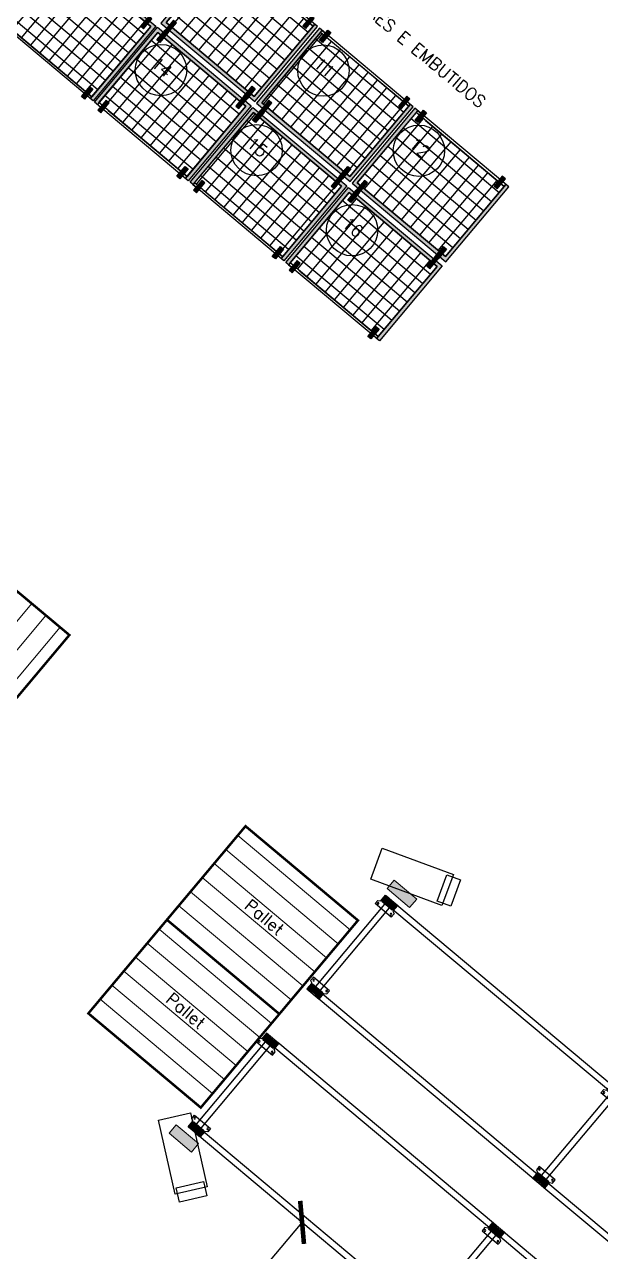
# Model space of a CAD drawing. Header units: metres. Extents: x 822482 to 822767, y 9662202 to 9662512.
# Drawn here: x 822664.41 to 822669.12, y 9662413 to 9662423.04 of the extents above; entities that cross this region are included whole.
import ezdxf

# ---------------------------------------------------------------- set-up
doc = ezdxf.new("R2010")
doc.units = ezdxf.units.M
for name, color, linetype, lineweight in [('#ARQ_MOB', 250, 'Continuous', 0), ('20006_ARQ_1400_3PV$0$ELETRICA', 130, 'Continuous', 0), ('ARQ_NE_PORTAPALLETS', 251, 'Continuous', 0)]:
    doc.layers.add(name, color=color, linetype=linetype, lineweight=lineweight)
for name, color, linetype in [('#ARQ_TEXTO', 8, 'Continuous'), ('ARQ_NE_EQUIPAMENTOS', 7, 'Continuous'), ('wbc_gond_planta', 7, 'Continuous')]:
    doc.layers.add(name, color=color, linetype=linetype)
doc.layers.add('ARQ_NE_COTAS', color=7, linetype='Continuous', true_color=0x000000)
doc.styles.add('Arial', font='arial.ttf', dxfattribs={"height": 0.6})
doc.styles.add('ROMANS', font='romans', dxfattribs={"height": 0.2})
doc.dimstyles.new('1-300', dxfattribs={"dimtxt": 0.6, "dimasz": 0.25, "dimexe": 0.25, "dimexo": 0.25, "dimgap": 0.25, "dimtad": 1, "dimzin": 4, "dimdsep": 46, "dimtxsty": 'Arial', "dimblk": 'ARCHTICK', "dimcen": 0.25, "dimclrd": 256, "dimclre": 256, "dimclrt": 256, "dimadec": 0, "dimazin": 0, "dimtfac": 0.0666666666666667, "dimtix": 1, "dimtofl": 0, "dimtmove": 0, "dimatfit": 3, "dimldrblk": 'ARCHTICK', "dimfxl": 0.25, "dimtvp": 1, "dimtolj": 1, "dimtzin": 0, "dimarcsym": 0})

# ---------------------------------------------------------------- blocks, each defined once
blk = doc.blocks.new('100100T11R230100')
at = {"layer": 'wbc_gond_planta'}
for points in [[(3, -1), (3, 0), (0, 0), (0, -6), (11, -6), (11, 0), (8, 0), (8, -1)], [(244, -1), (244, 0), (241, 0), (241, -6), (252, -6), (252, 0), (249, 0), (249, -1)], [(8, -99), (8, -100), (11, -100), (11, -94), (0, -94), (0, -100), (3, -100), (3, -99)], [(249, -99), (249, -100), (252, -100), (252, -94), (241, -94), (241, -100), (244, -100), (244, -99)]]:
    blk.add_hatch(color=8, dxfattribs=at).paths.add_polyline_path(points)
at = {"layer": 'wbc_gond_planta', "color": 8, "linetype": 'Continuous'}
for p, q in [((-0.9759548485362757, 0), (11.97604515146395, 0)), ((-0.9759548485362757, -6.0145163657171), (-0.9759548485362757, 0)), ((11.97604515146395, 0), (11.97604515146395, -6.014526026236581)), ((240.0240451514637, 0), (252.9760451514639, 0)), ((240.0240451514637, -6.0145163657171), (240.0240451514637, 0)), ((252.9760451514639, 0), (252.9760451514639, -6.014526026236581)), ((-3.09997742426367, -7.185541744968759), (-0.9759548485362757, -6.0145163657171)), ((-3.09997742426367, -10.69999999999982), (-3.09997742426367, -7.185541744968759)), ((11.97604515146395, -6.014526026237036), (14.10002257573615, -7.185542341804648)), ((14.10002257573615, -7.185542341804648), (14.10002257573615, -10.69999999999982)), ((237.9000225757363, -7.185541744968759), (240.0240451514637, -6.0145163657171)), ((237.9000225757363, -10.69999999999982), (237.9000225757363, -7.185541744968759)), ((252.9760451514639, -6.014526026237036), (255.1000225757361, -7.185542341804648)), ((255.1000225757361, -7.185542341804648), (255.1000225757361, -10.69999999999982)), ((14.10002257573615, -10.69999999999982), (-3.09997742426367, -10.69999999999982)), ((255.1000225757361, -10.69999999999982), (237.9000225757363, -10.69999999999982)), ((14.10002257573615, -89.30000000000018), (-3.09997742426367, -89.30000000000018)), ((-3.09997742426367, -89.30000000000018), (-3.09997742426367, -92.81445825503124)), ((14.10002257573615, -92.81445765819535), (14.10002257573615, -89.30000000000018)), ((255.1000225757361, -89.30000000000018), (237.9000225757363, -89.30000000000018)), ((237.9000225757363, -89.30000000000018), (237.9000225757363, -92.81445825503124)), ((255.1000225757361, -92.81445765819535), (255.1000225757361, -89.30000000000018)), ((-3.09997742426367, -92.81445825503124), (-0.9759548485362757, -93.9854836342829)), ((-0.9759548485362757, -93.9854836342829), (-0.9759548485362757, -100)), ((-0.9759548485362757, -100), (11.97604515146395, -100)), ((11.97604515146395, -93.98547397376296), (14.10002257573615, -92.81445765819535)), ((11.97604515146395, -100), (11.97604515146395, -93.98547397376342)), ((237.9000225757363, -92.81445825503124), (240.0240451514637, -93.9854836342829)), ((240.0240451514637, -93.9854836342829), (240.0240451514637, -100)), ((240.0240451514637, -100), (252.9760451514639, -100)), ((252.9760451514639, -93.98547397376296), (255.1000225757361, -92.81445765819535)), ((252.9760451514639, -100), (252.9760451514639, -93.98547397376342))]:
    blk.add_line(p, q, dxfattribs=at)
at = {"layer": 'wbc_gond_planta', "color": 8}
for p, q in [((3, 0), (0, 0)), ((0, 0), (0, -6)), ((3, -1), (3, 0)), ((8, 0), (8, -1)), ((8, 0), (11, 0)), ((11, 0), (241, 0)), ((11, 0), (11, -6)), ((244, 0), (241, 0)), ((241, 0), (241, -6)), ((244, -1), (244, 0)), ((249, 0), (249, -1)), ((249, 0), (252, 0)), ((252, 0), (252, -6)), ((11, -6), (0, -6)), ((8, -1), (3, -1)), ((3, -94), (3, -6)), ((8, -94), (8, -6)), ((11, -5), (241, -5)), ((252, -6), (241, -6)), ((249, -1), (244, -1)), ((244, -94), (244, -6)), ((249, -94), (249, -6)), ((0, -100), (0, -94)), ((11, -94), (0, -94)), ((3, -100), (0, -100)), ((8, -99), (3, -99)), ((3, -99), (3, -100)), ((8, -100), (8, -99)), ((8, -100), (11, -100)), ((11, -100), (11, -94)), ((11, -95), (241, -95)), ((11, -100), (241, -100)), ((241, -100), (241, -94)), ((252, -94), (241, -94)), ((244, -100), (241, -100)), ((249, -99), (244, -99)), ((244, -99), (244, -100)), ((249, -100), (249, -99)), ((249, -100), (252, -100)), ((252, -100), (252, -94))]:
    blk.add_line(p, q, dxfattribs=at)
for points in [[(3, -1), (3, 0), (0, 0), (0, -6), (11, -6), (11, 0), (8, 0), (8, -1)], [(244, -1), (244, 0), (241, 0), (241, -6), (252, -6), (252, 0), (249, 0), (249, -1)], [(8, -99), (8, -100), (11, -100), (11, -94), (0, -94), (0, -100), (3, -100), (3, -99)], [(249, -99), (249, -100), (252, -100), (252, -94), (241, -94), (241, -100), (244, -100), (244, -99)]]:
    blk.add_lwpolyline(points, close=True, dxfattribs=at)
for centre in [(-1.399977424263852, -9), (12.40002257573633, -9), (239.6000225757361, -9), (253.4000225757363, -9), (-1.399977424263852, -91), (12.40002257573633, -91), (239.6000225757361, -91), (253.4000225757363, -91)]:
    blk.add_circle(centre, 0.7000000000000001, dxfattribs=at)
blk = doc.blocks.new('protetor')
blk.add_hatch(color=8).paths.add_polyline_path([(-3.5, -5), (-3.5, -14), (20.5, -14), (20.5, -5)])
at = {"color": 8}
blk.add_lwpolyline([(-3.5, -5), (-3.5, -14), (20.5, -14), (20.5, -5)], close=True, dxfattribs=at)
blk = doc.blocks.new('Pallet')
at = {"layer": '20006_ARQ_1400_3PV$0$ELETRICA', "true_color": 0xe3e3e3}
h = blk.add_hatch(dxfattribs=at)
h.set_pattern_fill('ANGLE', color=254, scale=100, angle=270)
h.set_pattern_definition([(270, (-6260213.5565766, 2250736.615733074), (698.5, -1.3e-13), [508, -190.5]), (0, (-6260213.5565766, 2250736.615733074), (1.7e-13, 698.5), [508, -190.5])])
h.paths.add_polyline_path([(38752.00000000704, -4411.686839036225), (38752.00000000704, -4291.678140122055), (38632.00000000733, -4291.678140122055), (38632.0000000066, -4411.686839036225)])
at = {"layer": '#ARQ_MOB', "transparency": 33554687, "const_width": 2}
blk.add_lwpolyline([(38575.32516398458, -4328.342116569729), (38455.32516398234, -4328.342116569729), (38455.32516398234, -4428.342116570631), (38575.32516398458, -4428.342116570631)], close=True, dxfattribs=at)
for points in [[(38575.32516398205, -4328.342116569729), (38455.32516398234, -4328.342116569729), (38455.32516398234, -4328.342116569729), (38575.32516398205, -4328.342116569729), (38575.32516398205, -4330.833417654497)], [(38575.32516398205, -4338.33341765457), (38455.32516398234, -4338.33341765457), (38455.32516398234, -4353.333417654715), (38575.32516398205, -4353.333417654715), (38575.32516398205, -4338.33341765457)], [(38575.32516398205, -4353.333417654715), (38455.32516398234, -4353.333417654715), (38455.32516398234, -4368.333417654861), (38575.32516398205, -4368.333417654861), (38575.32516398205, -4353.333417654715)], [(38575.32516398205, -4368.333417654861), (38455.32516398234, -4368.333417654861), (38455.32516398234, -4383.333417655004), (38575.32516398205, -4383.333417655004), (38575.32516398205, -4368.333417654861)], [(38575.32516398205, -4383.32471873927), (38455.32516398234, -4383.32471873927), (38455.32516398234, -4398.324718739414), (38575.32516398205, -4398.324718739414), (38575.32516398205, -4383.32471873927)], [(38575.32516398205, -4398.316019823679), (38455.32516398234, -4398.316019823679), (38455.32516398234, -4413.316019823823), (38575.32516398205, -4413.316019823823), (38575.32516398205, -4398.316019823679)], [(38575.32516398205, -4413.307320908089), (38455.32516398234, -4413.307320908089), (38455.32516398234, -4428.307320908233), (38575.32516398205, -4428.307320908233), (38575.32516398205, -4413.307320908089)]]:
    blk.add_lwpolyline(points)
at = {"layer": '#ARQ_TEXTO', "insert": (38515, -4375.504917245576), "char_height": 10.00007616569247, "width": 346, "attachment_point": 5, "style": 'ROMANS'}
blk.add_mtext('Pallet', dxfattribs=at)
blk = doc.blocks.new('Car4n80x100x180')
at = {"transparency": 33554687}
h = blk.add_hatch(color=8, dxfattribs=at)
h.paths.add_polyline_path([(0, -80), (2.999999999999801, -80), (2.999999999999886, -2.999999999999659), (0, -2.999999999999659)])
h.paths.add_polyline_path([(96.99999999999943, -80), (100, -80), (100, -2.999999999999659), (97.00000000000045, -2.999999999999659)])
h.paths.add_polyline_path([(0, -2.999999999999659), (100, -2.999999999999659), (100, 0), (0, 0)])
for points in [[(6.295251075653141, -8.26317296127263), (6.295251075653027, 2.263172961267287), (9.529846799114353, 2.263172961267287), (9.52984679911458, -8.26317296127263)], [(93.70474892438176, -8.263172961315604), (93.70474892438165, 2.263172961224313), (90.47015320092032, 2.263172961224313), (90.47015320092044, -8.263172961315604)], [(6.295251075635747, -72.73682703872998), (6.295251075635747, -83.2631729612699), (9.529846799097072, -83.2631729612699), (9.529846799097072, -72.73682703872998)], [(93.70474892436425, -72.73682703872998), (93.70474892436425, -83.2631729612699), (90.47015320090293, -83.2631729612699), (90.47015320090293, -72.73682703872998)]]:
    blk.add_hatch(color=9, dxfattribs=at).paths.add_polyline_path(points)
h = blk.add_hatch(dxfattribs=at)
h.set_pattern_fill('ANSI37', color=8, scale=3.093750000000001, angle=315.0000000000001, style=0)
h.set_pattern_definition([(7.993605777301127e-14, (-31.96686838937546, -68.2631729612699), (-1.509903313490213e-14, 9.822656250000001), []), (90, (-31.96686838937546, -68.2631729612699), (-9.822656250000001, -1.4210854715202e-14), [])])
h.paths.add_polyline_path([(2.999999999999886, -2.999999999999659), (2.999999999999886, -78), (97.00000000000045, -78), (97.00000000000045, -2.999999999999659)])
at = {"color": 8, "transparency": 33554687}
for p, q in [((3.000000000000227, -3.000000000000114), (2.999999999999801, -80)), ((97.00000000000045, -78), (97.00000000000045, -2.999999999999659))]:
    blk.add_line(p, q, dxfattribs=at)
at = {"color": 5, "transparency": 33554687}
for p, q in [((97.00000000000045, -2.999999999999659), (3.000000000000227, -3.000000000000114)), ((3.000000000000227, -3.000000000000114), (3.000000000000227, -3.000000000000114)), ((86.99999999999943, -78), (2.999999999999886, -78))]:
    blk.add_line(p, q, dxfattribs=at)
at = {"color": 8, "transparency": 33554687}
for points in [[(0, 0), (0, -80), (100, -80), (100, 0)], [(6.295251075653141, -8.26317296127263), (6.295251075653027, 2.263172961267287), (9.529846799114466, 2.263172961267287), (9.529846799114466, -8.26317296127263)], [(93.70474892438176, -8.263172961315604), (93.70474892438165, 2.263172961224313), (90.47015320092032, 2.263172961224313), (90.47015320092032, -8.263172961315604)], [(2.999999999999886, -2.999999999999659), (2.999999999999886, -78), (97.00000000000045, -78), (97.00000000000045, -2.999999999999659)], [(6.295251075635747, -72.73682703872998), (6.295251075635747, -83.2631729612699), (9.529846799097072, -83.2631729612699), (9.529846799097072, -72.73682703872998)], [(93.70474892436425, -72.73682703872998), (93.70474892436425, -83.2631729612699), (90.47015320090293, -83.2631729612699), (90.47015320090293, -72.73682703872998)]]:
    blk.add_lwpolyline(points, close=True, dxfattribs=at)
blk.add_lwpolyline([(100, -80), (100, 0), (0, 0), (0, -80), (2.999999999999801, -80), (2.999999999999886, -2.999999999999659), (97.00000000000045, -2.999999999999659), (96.99999999999943, -80), (90, -80)], dxfattribs=at)
blk = doc.blocks.new('_ARCHTICK')
at = {"color": 0, "linetype": 'ByBlock', "const_width": 0.15}
blk.add_lwpolyline([(-0.5, -0.5), (0.5, 0.5)], dxfattribs=at)
blk = doc.blocks.new('*D536')
at = {"layer": 'ARQ_NE_COTAS', "lineweight": -2, "transparency": 16777216}
for p, q in [((335.0767902629451, -231.2855945350603), (335.0767902629451, -234.1865741824732)), ((335.274254997261, -231.2855945350603), (335.3267902629451, -231.2855945350603)), ((335.2742549953983, -234.1865741824732), (335.3267902629451, -234.1865741824732))]:
    blk.add_line(p, q, dxfattribs=at)
at = {"layer": 'Defpoints', "color": 0, "transparency": 16777216}
for p in [(335.024254997261, -231.2855945350603), (335.0242549953983, -234.1865741824732), (335.0767902629451, -234.1865741824732)]:
    blk.add_point(p, dxfattribs=at)
at = {"layer": 'ARQ_NE_COTAS', "lineweight": -2, "transparency": 16777216, "xscale": 0.25, "yscale": 0.25, "zscale": 0.25}
for p, rotation in [((335.0767902629451, -231.2855945350603), 90), ((335.0767902629451, -234.1865741824732), 270)]:
    blk.add_blockref('_ARCHTICK', p, dxfattribs=dict(at, rotation=rotation))
at = {"layer": 'ARQ_NE_COTAS', "transparency": 16777216, "insert": (334.520446470312, -232.7360843587668), "char_height": 0.6, "attachment_point": 5, "rotation": 90, "style": 'Arial'}
blk.add_mtext('\\A1;2.90', dxfattribs=at)
blk = doc.blocks.new('A$C8f1b9c42')
at = {"layer": 'ARQ_NE_EQUIPAMENTOS'}
for centre in [(339.9819681961089, -240.6707799080759), (341.0019681947306, -240.6707799062133), (342.0219681933522, -240.6707799062133), (339.9819681951776, -241.5208233660087), (341.0019681956619, -241.52082336694)]:
    blk.add_circle(centre, 0.209999999999991, dxfattribs=at)
at = {"layer": 'ARQ_NE_EQUIPAMENTOS', "transparency": 33554687, "xscale": -0.01, "yscale": 0.01, "zscale": 0.01, "rotation": 180}
for p in [(339.2294836929068, -240.9206449547783), (340.2494836943224, -240.9206449538469), (341.269483692944, -240.920644951053), (342.2849993482232, -240.9206449538469)]:
    blk.add_blockref('Car4n80x100x180', p, dxfattribs=at)
at = {"layer": 'ARQ_NE_EQUIPAMENTOS', "transparency": 33554687, "xscale": 0.01, "yscale": 0.01, "zscale": 0.01}
for p in [(339.2294836929068, -240.9659084128216), (340.2494836933911, -240.9659084118903), (341.269483692944, -240.9659084128216)]:
    blk.add_blockref('Car4n80x100x180', p, dxfattribs=at)
at = {"layer": 'ARQ_NE_PORTAPALLETS'}
for name, p, xscale, yscale, zscale, rotation in [('Pallet', (296.4532671794295, -621.2125560073182), 0.01000000000000001, 0.01000000000000001, 0.01000000000000001, 90.01673999543836), ('protetor', (336.1742549985647, -234.1865741871297), -0.01000000003725292, 0.01000000003725292, 0.01000000003725292, 179.9999999999999), ('100100T11R230100', (331.3542549805716, -235.1865741861984), -0.01000000003725292, 0.01000000003725292, 0.01000000003725292, 179.9999999999999), ('100100T11R230100', (333.7642549891025, -235.1865741871297), -0.01000000003725292, 0.01000000003725292, 0.01000000003725292, 179.9999999999999), ('Pallet', (722.0685063432902, -278.6573835853487), 0.01, 0.01, 0.01, 180.000000003544), ('Pallet', (722.0685063423589, -279.6573835872114), 0.01, 0.01, 0.01, 180.000000003544), ('100100T11R230100', (333.8546991990879, -235.6765741724521), -0.01000000003725292, 0.01000000003725292, 0.01000000003725292, 359.9999999999999), ('100100T11R230100', (336.2646992085502, -235.6765741724521), -0.01000000003725292, 0.01000000003725292, 0.01000000003725292, 359.9999999999999), ('protetor', (336.2646992094815, -236.6765741733834), -0.01000000003725292, 0.01000000003725292, 0.01000000003725292, 359.9999999999999)]:
    blk.add_blockref(name, p, dxfattribs=dict(at, xscale=xscale, yscale=yscale, zscale=zscale, rotation=rotation))
at = {"layer": 'ARQ_NE_EQUIPAMENTOS', "char_height": 0.1000007616569247, "width": 2.48, "attachment_point": 5, "rotation": 180.00000000354402, "style": 'ROMANS'}
for s, insert in [('16', (339.9931972566992, -240.6936713540927)), ('15', (341.0131972534582, -240.693671355024)), ('14', (342.0331972567365, -240.6936713568866)), ('12', (339.9931972566992, -241.5437148138881)), ('11', (341.0131972543895, -241.5437148157507)), ('\\pxql;0.8Mx1M\\PEXP. GAIOLA DE PÃES E EMBUTIDOS', (340.9994679475203, -242.2334661670029))]:
    blk.add_mtext(s, dxfattribs=dict(at, insert=insert))
at = {"layer": 'ARQ_NE_COTAS'}
dim = blk.add_linear_dim(base=(335.0767902629451, -234.1865741824732), p1=(335.0242549972609, -231.2855945350602), p2=(335.0242549953982, -234.1865741824731), angle=89.99999994663915, dimstyle='1-300', dxfattribs=at)
dim.commit()
dim.dimension.update_dxf_attribs({"geometry": '*D536', "text_midpoint": (334.520446470312, -232.7360843587668)})

msp = doc.modelspace()

# ---------------------------------------------------------------- linework, layer by layer
at = {"layer": 'ARQ_NE_COTAS', "color": 1}
for points in [[(822667.3304395282, 9662416.295655727), (822667.9125092624, 9662416.080222433), (822667.8191398312, 9662415.827951683), (822667.2370700998, 9662416.043384975)], [(822667.8589375294, 9662416.079005353), (822667.9719092407, 9662416.03719272), (822667.8922134042, 9662415.821866052), (822667.7792416937, 9662415.86367869)], [(822665.7623855704, 9662414.129301094), (822665.8993070856, 9662413.523934118), (822665.6369392382, 9662413.464591928), (822665.500017725, 9662414.069958903)], [(822665.8690666204, 9662413.568171274), (822665.8956411993, 9662413.45067789), (822665.6716961147, 9662413.400026135), (822665.6451215406, 9662413.517519522)]]:
    msp.add_lwpolyline(points, close=True, dxfattribs=at)

# ---------------------------------------------------------------- block references
at = {"ltscale": 10, "rotation": 140.0090103764572}
msp.add_blockref('A$C8f1b9c42', (822772.889044792, 9662018.469655523), dxfattribs=at)

doc.saveas('drawing.dxf')
